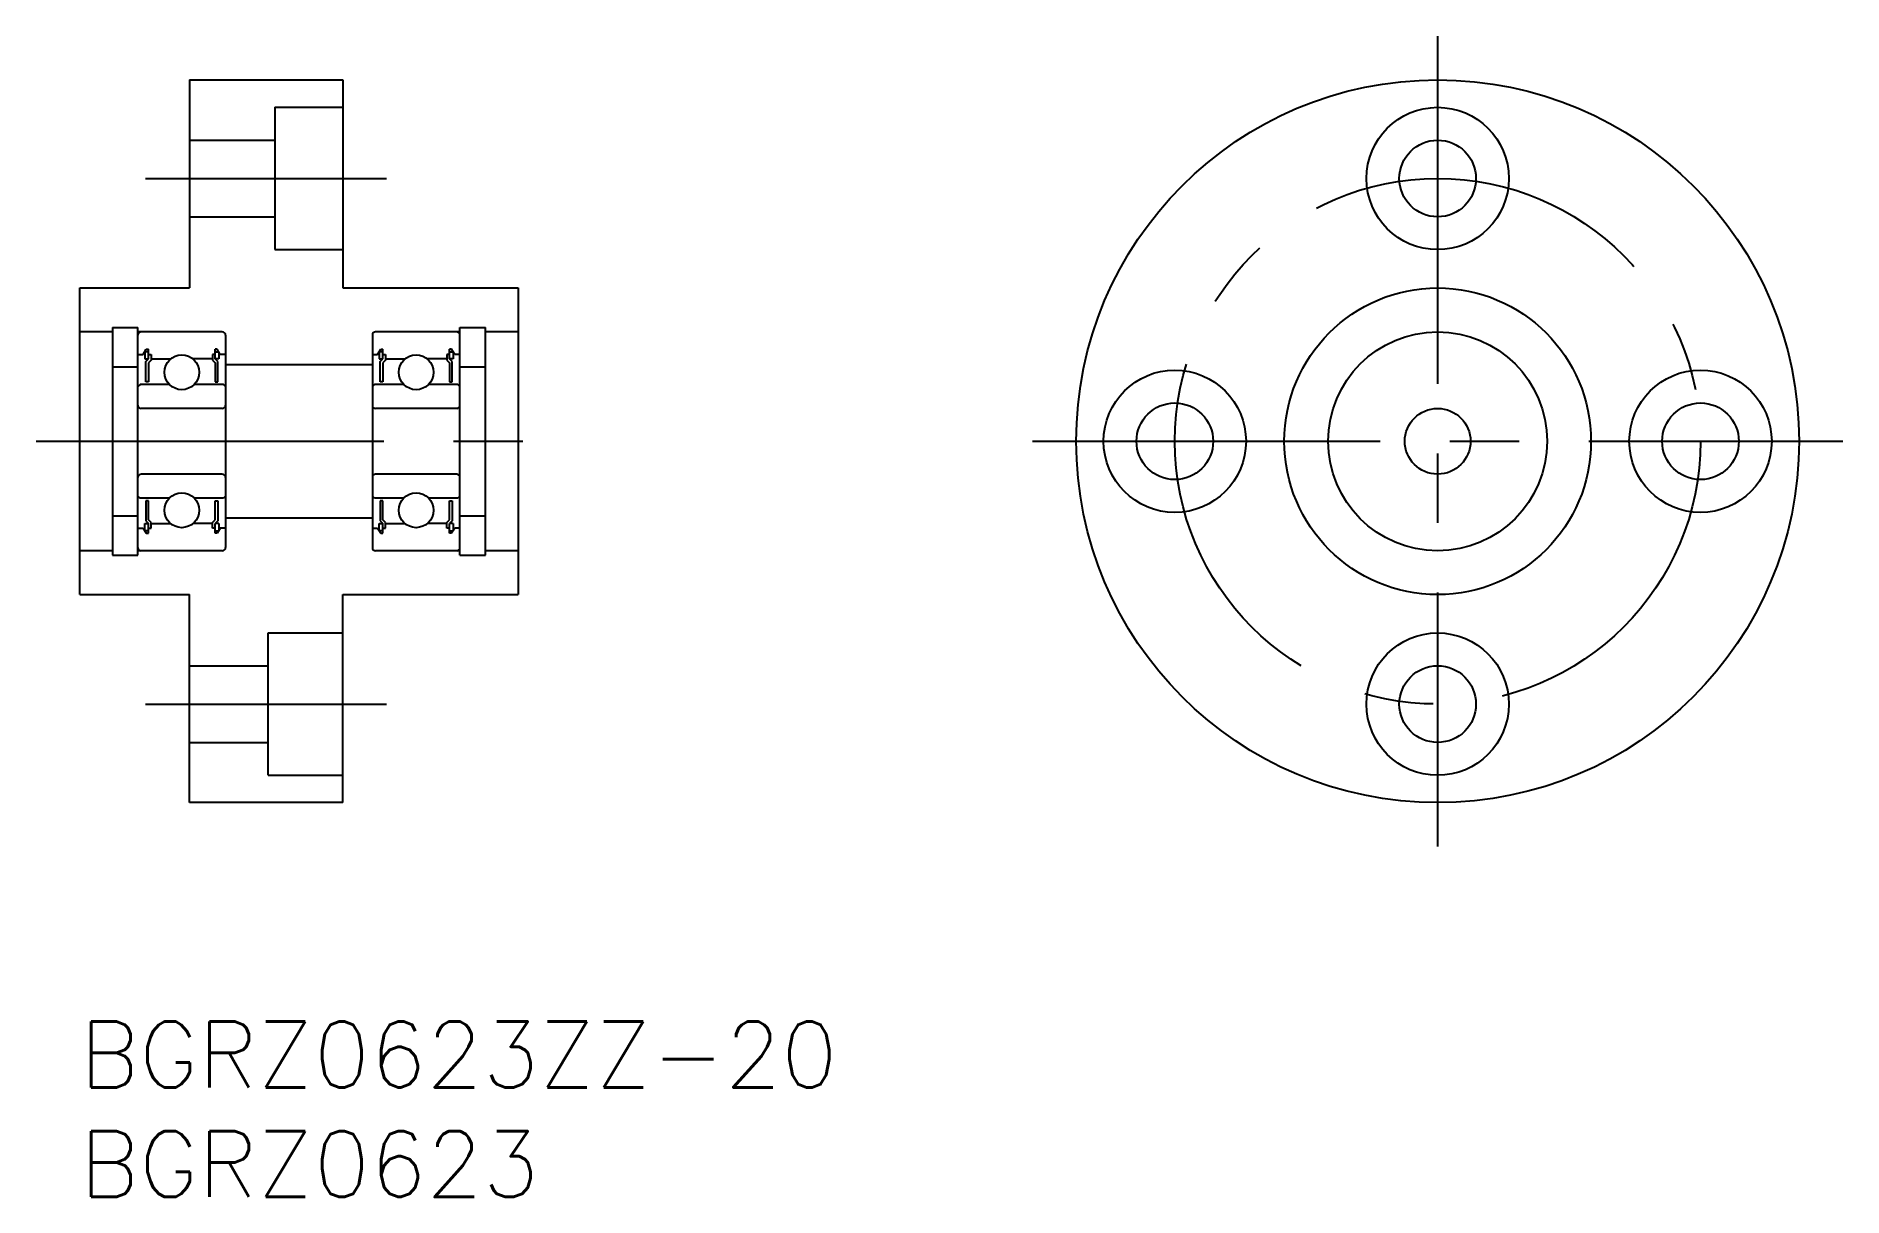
# Model space of a CAD drawing. Extents: x -2 to 80.5, y -8 to 45.
import ezdxf

# ---------------------------------------------------------------- set-up
doc = ezdxf.new("R2010")
doc.units = 0
doc.header["$LTSCALE"] = 0.5
doc.linetypes.add('CENTER', pattern=[50.8, 31.75, -6.35, 6.35, -6.35])
for name, color, linetype in [('MSM_CENTER', 1, 'CENTER'), ('MSM_CONTINUOUS', 7, 'CONTINUOUS'), ('MSM_PART_NUMBER', 7, 'CONTINUOUS')]:
    doc.layers.add(name, color=color, linetype=linetype)
doc.styles.get("Standard").update_dxf_attribs({"font": 'txt.shx', "height": 3, "bigfont": 'bigfont.shx'})

# ---------------------------------------------------------------- blocks, each defined once
blk = doc.blocks.new('*U2')
at = {"layer": 'MSM_PART_NUMBER'}
blk.add_text('BGRZ0623ZZ-20', height=3, dxfattribs=at).set_placement((0, -3))
blk = doc.blocks.new('*U3')
at = {"layer": 'MSM_PART_NUMBER'}
blk.add_text('BGRZ0623', height=3, dxfattribs=at).set_placement((0, -8))

msp = doc.modelspace()

# ---------------------------------------------------------------- linework, layer by layer
at = {"layer": 'MSM_CENTER'}
for p, q in [((61.987, 45), (61.987, 8)), ((3, 38.5), (14, 38.5)), ((-2, 26.5), (22, 26.5)), ((43.487, 26.5), (80.487, 26.5)), ((3, 14.5), (14, 14.5))]:
    msp.add_line(p, q, dxfattribs=at)
msp.add_circle((61.987, 26.5), 12, dxfattribs=at)
at = {"layer": 'MSM_CONTINUOUS'}
for p, q in [((5, 43), (5, 33.5)), ((5, 43), (12, 43)), ((12, 43), (12, 33.5)), ((8.9, 41.75), (8.9, 35.25)), ((8.9, 41.75), (12, 41.75)), ((5, 40.25), (8.9, 40.25)), ((5, 36.75), (8.9, 36.75)), ((8.9, 35.25), (12, 35.25)), ((0, 19.5), (0, 33.5)), ((0, 33.5), (5, 33.5)), ((12, 33.5), (20, 33.5)), ((20, 33.5), (20, 19.5)), ((1.49, 31.5), (0, 31.5)), ((1.49, 31.7), (1.49, 21.3)), ((1.49, 31.7), (2.65, 31.7)), ((2.65, 21.3), (2.65, 31.7)), ((6.5, 31.5), (2.65, 31.5)), ((6.65, 31.35), (6.65, 21.65)), ((13.35, 31.35), (13.35, 21.65)), ((17.35, 31.5), (13.5, 31.5)), ((17.35, 21.3), (17.35, 31.7)), ((17.35, 31.7), (18.51, 31.7)), ((18.51, 21.3), (18.51, 31.7)), ((20, 31.5), (18.51, 31.5)), ((2.891, 30.46), (3.03, 30.701)), ((3.132, 30.581), (2.961, 30.581)), ((2.961, 30.581), (2.961, 30.26)), ((3.03, 30.701), (3.132, 30.701)), ((3.132, 30.26), (3.132, 30.701)), ((6.167, 30.26), (6.167, 30.701)), ((6.269, 30.701), (6.167, 30.701)), ((6.167, 30.581), (6.339, 30.581)), ((6.409, 30.46), (6.269, 30.701)), ((6.339, 30.581), (6.339, 30.26)), ((13.591, 30.46), (13.731, 30.701)), ((13.833, 30.581), (13.661, 30.581)), ((13.661, 30.581), (13.661, 30.26)), ((13.731, 30.701), (13.833, 30.701)), ((13.833, 30.26), (13.833, 30.701)), ((16.868, 30.26), (16.868, 30.701)), ((16.969, 30.701), (16.868, 30.701)), ((16.868, 30.581), (17.039, 30.581)), ((17.109, 30.46), (16.969, 30.701)), ((17.039, 30.581), (17.039, 30.26)), ((1.49, 29.9), (2.65, 29.9)), ((2.65, 30.49), (2.68, 30.46)), ((2.68, 30.46), (2.891, 30.46)), ((2.961, 30.26), (3.132, 30.26)), ((3.012, 30.139), (3.132, 30.26)), ((3.012, 29.216), (3.012, 30.139)), ((3.132, 30.46), (3.253, 30.46)), ((3.253, 30.21), (3.132, 30.089)), ((3.132, 30.089), (3.132, 29.216)), ((3.253, 30.46), (3.253, 30.21)), ((3.253, 30.29), (3.283, 30.26)), ((3.283, 30.26), (4.142, 30.26)), ((6.017, 30.26), (5.158, 30.26)), ((6.047, 30.29), (6.017, 30.26)), ((6.047, 30.46), (6.047, 30.21)), ((6.167, 30.46), (6.047, 30.46)), ((6.047, 30.21), (6.167, 30.089)), ((6.288, 30.139), (6.167, 30.26)), ((6.339, 30.26), (6.167, 30.26)), ((6.167, 30.089), (6.167, 29.216)), ((6.288, 29.216), (6.288, 30.139)), ((6.62, 30.46), (6.409, 30.46)), ((6.65, 30.49), (6.62, 30.46)), ((6.65, 30), (13.35, 30)), ((13.35, 30.49), (13.38, 30.46)), ((13.38, 30.46), (13.591, 30.46)), ((13.661, 30.26), (13.833, 30.26)), ((13.712, 30.139), (13.833, 30.26)), ((13.712, 29.216), (13.712, 30.139)), ((13.833, 30.46), (13.953, 30.46)), ((13.953, 30.21), (13.833, 30.089)), ((13.833, 30.089), (13.833, 29.216)), ((13.953, 30.46), (13.953, 30.21)), ((13.953, 30.29), (13.983, 30.26)), ((13.983, 30.26), (14.842, 30.26)), ((16.717, 30.26), (15.858, 30.26)), ((16.747, 30.29), (16.717, 30.26)), ((16.747, 30.46), (16.747, 30.21)), ((16.868, 30.46), (16.747, 30.46)), ((16.747, 30.21), (16.868, 30.089)), ((16.988, 30.139), (16.868, 30.26)), ((17.039, 30.26), (16.868, 30.26)), ((16.868, 30.089), (16.868, 29.216)), ((16.988, 29.216), (16.988, 30.139)), ((17.32, 30.46), (17.109, 30.46)), ((17.35, 30.49), (17.32, 30.46)), ((17.35, 29.9), (18.51, 29.9)), ((2.75, 29.1), (2.65, 29)), ((2.65, 28.925), (2.65, 28.925)), ((4.078, 29.1), (2.75, 29.1)), ((3.132, 29.216), (3.012, 29.216)), ((6.55, 29.1), (5.222, 29.1)), ((6.167, 29.216), (6.288, 29.216)), ((6.65, 29), (6.55, 29.1)), ((13.45, 29.1), (13.35, 29)), ((13.35, 28.925), (13.35, 28.925)), ((14.778, 29.1), (13.45, 29.1)), ((13.833, 29.216), (13.712, 29.216)), ((17.25, 29.1), (15.922, 29.1)), ((16.868, 29.216), (16.988, 29.216)), ((17.35, 29), (17.25, 29.1)), ((6.5, 28), (2.8, 28)), ((17.2, 28), (13.5, 28)), ((13.35, 26.5), (13.35, 26.5)), ((6.5, 25), (2.8, 25)), ((17.2, 25), (13.5, 25)), ((2.75, 23.9), (2.65, 24)), ((6.65, 24), (6.55, 23.9)), ((13.45, 23.9), (13.35, 24)), ((17.35, 24), (17.25, 23.9)), ((1.49, 23.1), (2.65, 23.1)), ((4.078, 23.9), (2.75, 23.9)), ((3.132, 23.784), (3.012, 23.784)), ((3.012, 23.784), (3.012, 22.861)), ((3.132, 22.911), (3.132, 23.784)), ((6.55, 23.9), (5.222, 23.9)), ((6.167, 22.911), (6.167, 23.784)), ((6.167, 23.784), (6.288, 23.784)), ((6.288, 23.784), (6.288, 22.861)), ((14.778, 23.9), (13.45, 23.9)), ((13.833, 23.784), (13.712, 23.784)), ((13.712, 23.784), (13.712, 22.861)), ((13.833, 22.911), (13.833, 23.784)), ((17.25, 23.9), (15.922, 23.9)), ((16.868, 22.911), (16.868, 23.784)), ((16.868, 23.784), (16.988, 23.784)), ((16.988, 23.784), (16.988, 22.861)), ((17.35, 23.1), (18.51, 23.1)), ((2.65, 22.51), (2.68, 22.54)), ((2.68, 22.54), (2.891, 22.54)), ((2.891, 22.54), (3.03, 22.299)), ((2.961, 22.74), (3.132, 22.74)), ((2.961, 22.419), (2.961, 22.74)), ((3.132, 22.419), (2.961, 22.419)), ((3.012, 22.861), (3.132, 22.74)), ((3.03, 22.299), (3.132, 22.299)), ((3.253, 22.79), (3.132, 22.911)), ((3.132, 22.299), (3.132, 22.74)), ((3.132, 22.54), (3.253, 22.54)), ((3.253, 22.54), (3.253, 22.79)), ((3.253, 22.71), (3.283, 22.74)), ((3.283, 22.74), (4.142, 22.74)), ((6.017, 22.74), (5.158, 22.74)), ((6.047, 22.71), (6.017, 22.74)), ((6.047, 22.79), (6.167, 22.911)), ((6.047, 22.54), (6.047, 22.79)), ((6.167, 22.54), (6.047, 22.54)), ((6.288, 22.861), (6.167, 22.74)), ((6.339, 22.74), (6.167, 22.74)), ((6.167, 22.299), (6.167, 22.74)), ((6.167, 22.419), (6.339, 22.419)), ((6.269, 22.299), (6.167, 22.299)), ((6.409, 22.54), (6.269, 22.299)), ((6.339, 22.74), (6.339, 22.419)), ((6.62, 22.54), (6.409, 22.54)), ((6.65, 22.51), (6.62, 22.54)), ((6.65, 23), (13.35, 23)), ((13.35, 22.51), (13.38, 22.54)), ((13.38, 22.54), (13.591, 22.54)), ((13.591, 22.54), (13.731, 22.299)), ((13.661, 22.74), (13.833, 22.74)), ((13.661, 22.419), (13.661, 22.74)), ((13.833, 22.419), (13.661, 22.419)), ((13.712, 22.861), (13.833, 22.74)), ((13.731, 22.299), (13.833, 22.299)), ((13.953, 22.79), (13.833, 22.911)), ((13.833, 22.299), (13.833, 22.74)), ((13.833, 22.54), (13.953, 22.54)), ((13.953, 22.54), (13.953, 22.79)), ((13.953, 22.71), (13.983, 22.74)), ((13.983, 22.74), (14.842, 22.74)), ((16.717, 22.74), (15.858, 22.74)), ((16.747, 22.71), (16.717, 22.74)), ((16.747, 22.79), (16.868, 22.911)), ((16.747, 22.54), (16.747, 22.79)), ((16.868, 22.54), (16.747, 22.54)), ((16.988, 22.861), (16.868, 22.74)), ((17.039, 22.74), (16.868, 22.74)), ((16.868, 22.299), (16.868, 22.74)), ((16.868, 22.419), (17.039, 22.419)), ((16.969, 22.299), (16.868, 22.299)), ((17.109, 22.54), (16.969, 22.299)), ((17.039, 22.74), (17.039, 22.419)), ((17.32, 22.54), (17.109, 22.54)), ((17.35, 22.51), (17.32, 22.54)), ((1.49, 21.5), (0, 21.5)), ((6.5, 21.5), (2.65, 21.5)), ((17.35, 21.5), (13.5, 21.5)), ((20, 21.5), (18.51, 21.5)), ((1.49, 21.3), (2.65, 21.3)), ((17.35, 21.3), (18.51, 21.3)), ((0, 19.5), (5, 19.5)), ((5, 10), (5, 19.5)), ((12, 19.5), (20, 19.5)), ((12, 10), (12, 19.5)), ((8.6, 11.25), (8.6, 17.75)), ((8.6, 17.75), (12, 17.75)), ((5, 16.25), (8.6, 16.25)), ((5, 12.75), (8.6, 12.75)), ((8.6, 11.25), (12, 11.25)), ((12, 10), (5, 10))]:
    msp.add_line(p, q, dxfattribs=at)
for centre, radius in [((61.987, 26.5), 16.5), ((61.987, 38.5), 3.25), ((61.987, 38.5), 1.75), ((61.987, 26.5), 7), ((61.987, 26.5), 5), ((4.65, 29.65), 0.794), ((15.35, 29.65), 0.794), ((49.987, 26.5), 3.25), ((73.987, 26.5), 3.25), ((49.987, 26.5), 1.75), ((73.987, 26.5), 1.75), ((61.987, 26.5), 1.5), ((4.65, 23.35), 0.794), ((15.35, 23.35), 0.794), ((61.987, 14.5), 3.25), ((61.987, 14.5), 1.75)]:
    msp.add_circle(centre, radius, dxfattribs=at)
for centre, start, end in [((2.8, 31.35), 90, 179.99998), ((6.5, 31.35), 359.99999, 90), ((13.5, 31.35), 90, 179.99998), ((17.2, 31.35), 359.99999, 90), ((2.8, 28.15), 179.99998, 270), ((6.5, 28.15), 270, 359.99999), ((13.5, 28.15), 179.99998, 270), ((17.2, 28.15), 270, 359.99999), ((2.8, 24.85), 90, 179.99999), ((6.5, 24.85), 360, 90), ((13.5, 24.85), 90, 179.99999), ((17.2, 24.85), 360, 90), ((2.8, 21.65), 179.99999, 270), ((6.5, 21.65), 270, 360), ((13.5, 21.65), 179.99999, 270), ((17.2, 21.65), 270, 360)]:
    msp.add_arc(centre, 0.15, start, end, dxfattribs=at)

# ---------------------------------------------------------------- block references
for name in ['*U2', '*U3']:
    msp.add_blockref(name, (0, 0), dxfattribs=at)

doc.saveas('drawing.dxf')
